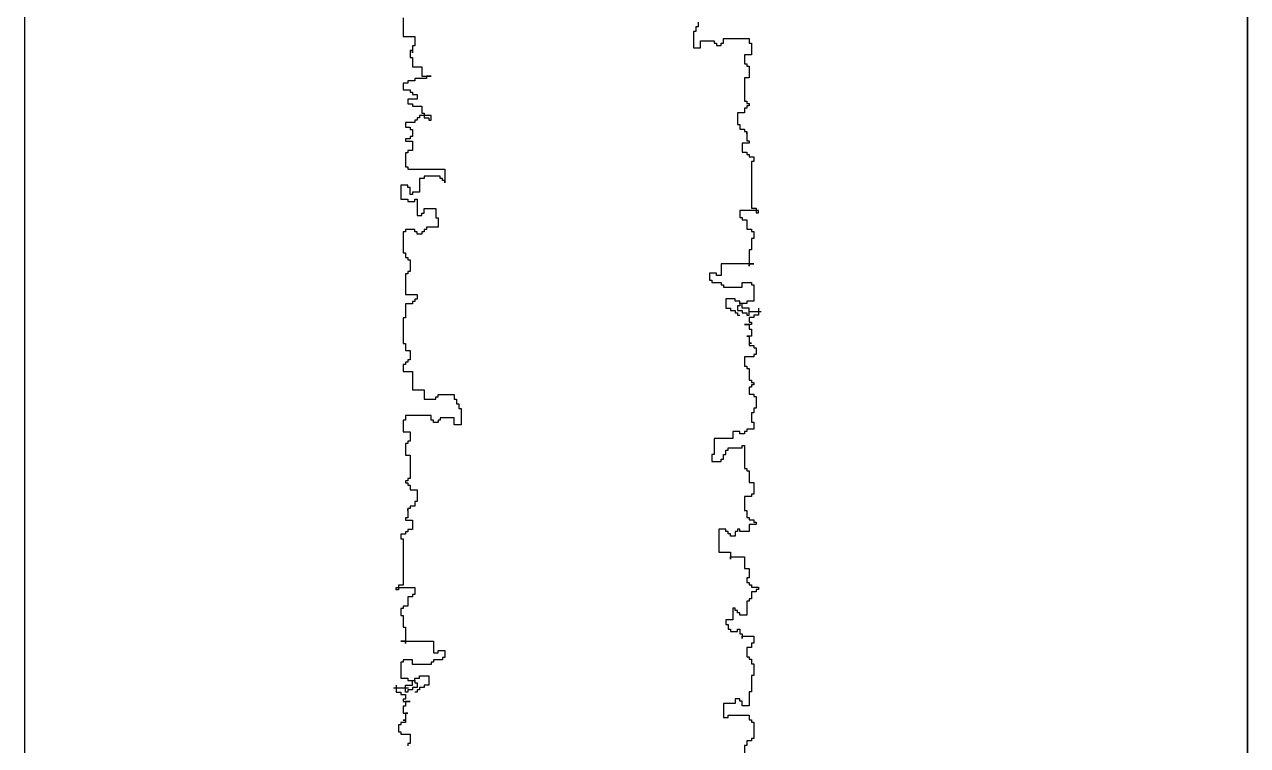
# Model space of a CAD drawing. Header units: inches. Extents: x 7658 to 73799, y 48 to 40262.
# Drawn here: x 71698 to 73799, y 2528 to 3768 of the extents above; entities that cross this region are included whole.
import ezdxf

# ---------------------------------------------------------------- set-up
doc = ezdxf.new("R2010")
doc.units = ezdxf.units.IN
doc.layers.add('www.cad-blocks.net', color=7, linetype='Continuous')

# ---------------------------------------------------------------- blocks, each defined once
blk = doc.blocks.new('A$C516926BB')
for p, q in [((60.3118, 38.5194), (60.3118, 0)), ((62.4121, 38.5194), (62.4121, 0))]:
    blk.add_line(p, q)
blk = doc.blocks.new('A$C686239C3')
at = {"linetype": 'Continuous'}
for p, q in [((0.0317, 2.5659), (0.0317, 2.534)), ((0.534, 2.5427), (0.53, 2.5427)), ((0.53, 2.5427), (0.53, 2.5147)), ((0.538, 2.5507), (0.534, 2.5507)), ((0.534, 2.5507), (0.534, 2.5427)), ((0.538, 2.5587), (0.538, 2.5507)), ((0.0317, 2.534), (0.0516, 2.534)), ((0.0516, 2.534), (0.0516, 2.518)), ((0.542, 2.5147), (0.542, 2.5267)), ((0.542, 2.5267), (0.5659, 2.5267)), ((0.5659, 2.5267), (0.5659, 2.5227)), ((0.5659, 2.5227), (0.5699, 2.5227)), ((0.5699, 2.5227), (0.5699, 2.5187)), ((0.5779, 2.5187), (0.5779, 2.5227)), ((0.5779, 2.5227), (0.5819, 2.5227)), ((0.5819, 2.5227), (0.5819, 2.5307)), ((0.5819, 2.5307), (0.6258, 2.5307)), ((0.6258, 2.5307), (0.6258, 2.5227)), ((0.6258, 2.5227), (0.6298, 2.5227)), ((0.6298, 2.5227), (0.6298, 2.5027)), ((0.0437, 2.51), (0.0437, 2.498)), ((0.0476, 2.51), (0.0437, 2.51)), ((0.0476, 2.518), (0.0476, 2.506)), ((0.0516, 2.518), (0.0476, 2.518)), ((0.0476, 2.506), (0.0476, 2.51)), ((0.53, 2.5147), (0.542, 2.5147)), ((0.5699, 2.5187), (0.5779, 2.5187)), ((0.6298, 2.5027), (0.6178, 2.5027)), ((0.6178, 2.5027), (0.6178, 2.4867)), ((0.0437, 2.498), (0.0476, 2.498)), ((0.0476, 2.498), (0.0476, 2.482)), ((0.0476, 2.482), (0.0636, 2.482)), ((0.0636, 2.482), (0.0636, 2.466)), ((0.6178, 2.4867), (0.6218, 2.4867)), ((0.6218, 2.4867), (0.6218, 2.4827)), ((0.6218, 2.4827), (0.6258, 2.4827)), ((0.6258, 2.4827), (0.6258, 2.4628)), ((0.0397, 2.458), (0.0397, 2.454)), ((0.0516, 2.458), (0.0397, 2.458)), ((0.0516, 2.462), (0.0516, 2.458)), ((0.0716, 2.462), (0.0516, 2.462)), ((0.0636, 2.466), (0.0796, 2.466)), ((0.0716, 2.466), (0.0716, 2.462)), ((0.0796, 2.466), (0.0716, 2.466)), ((0.6258, 2.4628), (0.6178, 2.4628)), ((0.6178, 2.4628), (0.6178, 2.4228)), ((0.0317, 2.454), (0.0317, 2.442)), ((0.0397, 2.454), (0.0317, 2.454)), ((0.0317, 2.442), (0.0437, 2.442)), ((0.0437, 2.442), (0.0437, 2.438)), ((0.0437, 2.438), (0.0476, 2.438)), ((0.0476, 2.438), (0.0476, 2.434)), ((0.0397, 2.426), (0.0397, 2.418)), ((0.0556, 2.426), (0.0397, 2.426)), ((0.0397, 2.418), (0.0476, 2.418)), ((0.0476, 2.434), (0.0556, 2.434)), ((0.0476, 2.418), (0.0476, 2.4141)), ((0.0556, 2.434), (0.0556, 2.426)), ((0.6178, 2.4228), (0.6218, 2.4228)), ((0.6218, 2.4228), (0.6218, 2.4188)), ((0.6218, 2.4188), (0.6258, 2.4188)), ((0.6258, 2.4188), (0.6258, 2.4148)), ((0.0476, 2.4141), (0.0636, 2.4141)), ((0.0596, 2.3981), (0.0596, 2.3941)), ((0.0796, 2.3981), (0.0596, 2.3981)), ((0.0636, 2.4141), (0.0636, 2.4021)), ((0.0636, 2.4021), (0.0676, 2.4021)), ((0.0676, 2.4021), (0.0676, 2.3941)), ((0.0796, 2.3901), (0.0796, 2.3981)), ((0.6178, 2.4028), (0.6058, 2.4028)), ((0.6058, 2.4028), (0.6058, 2.3828)), ((0.6218, 2.4108), (0.6178, 2.4108)), ((0.6178, 2.4108), (0.6178, 2.4028)), ((0.6258, 2.4148), (0.6218, 2.4148)), ((0.6218, 2.4148), (0.6218, 2.4108)), ((0.0357, 2.3861), (0.0357, 2.3781)), ((0.0516, 2.3861), (0.0357, 2.3861)), ((0.0357, 2.3781), (0.0437, 2.3781)), ((0.0437, 2.3781), (0.0437, 2.3741)), ((0.0437, 2.3741), (0.0476, 2.3741)), ((0.0476, 2.3741), (0.0476, 2.3621)), ((0.0516, 2.3901), (0.0516, 2.3861)), ((0.0556, 2.3901), (0.0516, 2.3901)), ((0.0556, 2.3941), (0.0556, 2.3901)), ((0.0596, 2.3941), (0.0556, 2.3941)), ((0.0676, 2.3941), (0.0756, 2.3941)), ((0.0756, 2.3941), (0.0756, 2.3901)), ((0.0756, 2.3901), (0.0796, 2.3901)), ((0.6058, 2.3828), (0.6098, 2.3828)), ((0.6098, 2.3828), (0.6098, 2.3748)), ((0.6098, 2.3748), (0.6178, 2.3748)), ((0.6178, 2.3748), (0.6178, 2.3708)), ((0.0357, 2.3581), (0.0357, 2.3541)), ((0.0437, 2.3581), (0.0357, 2.3581)), ((0.0357, 2.3541), (0.0476, 2.3541)), ((0.0437, 2.3621), (0.0437, 2.3581)), ((0.0476, 2.3621), (0.0437, 2.3621)), ((0.0476, 2.3541), (0.0476, 2.3381)), ((0.6178, 2.3708), (0.6218, 2.3708)), ((0.6218, 2.3708), (0.6218, 2.3668)), ((0.6218, 2.3668), (0.6218, 2.3708)), ((0.6218, 2.3708), (0.6218, 2.3548)), ((0.6218, 2.3548), (0.6258, 2.3548)), ((0.6258, 2.3548), (0.6258, 2.3508)), ((0.0357, 2.3341), (0.0357, 2.3101)), ((0.0397, 2.3341), (0.0357, 2.3341)), ((0.0397, 2.3381), (0.0397, 2.3341)), ((0.0476, 2.3381), (0.0397, 2.3381)), ((0.6258, 2.3508), (0.6138, 2.3508)), ((0.6138, 2.3508), (0.6138, 2.3349)), ((0.6138, 2.3349), (0.6218, 2.3349)), ((0.6218, 2.3349), (0.6218, 2.3309)), ((0.6218, 2.3309), (0.6258, 2.3309)), ((0.6258, 2.3309), (0.6258, 2.3269)), ((0.6258, 2.3269), (0.6337, 2.3269)), ((0.6337, 2.3189), (0.6298, 2.3189)), ((0.6298, 2.3189), (0.6298, 2.2389)), ((0.6337, 2.3269), (0.6337, 2.3189)), ((0.0357, 2.3101), (0.0397, 2.3101)), ((0.0397, 2.3101), (0.0397, 2.3061)), ((0.0397, 2.3061), (0.1035, 2.3061)), ((0.0596, 2.2901), (0.0596, 2.2662)), ((0.0676, 2.2901), (0.0596, 2.2901)), ((0.0676, 2.2941), (0.0676, 2.2901)), ((0.0955, 2.2941), (0.0676, 2.2941)), ((0.0955, 2.2901), (0.0955, 2.2941)), ((0.0995, 2.2901), (0.0955, 2.2901)), ((0.0995, 2.2862), (0.0995, 2.2901)), ((0.1035, 2.3061), (0.1035, 2.2822)), ((0.0277, 2.2782), (0.0277, 2.2542)), ((0.0397, 2.2782), (0.0277, 2.2782)), ((0.0397, 2.2742), (0.0397, 2.2782)), ((0.0437, 2.2742), (0.0397, 2.2742)), ((0.0437, 2.2622), (0.0437, 2.2742)), ((0.1035, 2.2862), (0.0995, 2.2862)), ((0.1035, 2.2822), (0.1035, 2.2862)), ((0.0277, 2.2542), (0.0397, 2.2542)), ((0.0397, 2.2542), (0.0397, 2.2502)), ((0.0397, 2.2502), (0.0516, 2.2502)), ((0.0476, 2.2622), (0.0437, 2.2622)), ((0.0476, 2.2662), (0.0476, 2.2622)), ((0.0596, 2.2662), (0.0476, 2.2662)), ((0.0516, 2.2542), (0.0556, 2.2542)), ((0.0516, 2.2502), (0.0516, 2.2542)), ((0.0556, 2.2542), (0.0556, 2.2262)), ((0.0636, 2.2302), (0.0676, 2.2302)), ((0.0636, 2.2262), (0.0636, 2.2302)), ((0.0676, 2.2382), (0.0875, 2.2382)), ((0.0676, 2.2302), (0.0676, 2.2382)), ((0.0875, 2.2382), (0.0875, 2.2222)), ((0.6417, 2.2349), (0.6098, 2.2349)), ((0.6098, 2.2349), (0.6098, 2.2229)), ((0.6298, 2.2389), (0.6377, 2.2389)), ((0.6377, 2.2389), (0.6377, 2.2309)), ((0.6377, 2.2309), (0.6417, 2.2309)), ((0.6417, 2.2309), (0.6417, 2.2349)), ((0.0556, 2.2262), (0.0636, 2.2262)), ((0.0716, 2.2062), (0.0716, 2.2022)), ((0.0915, 2.2062), (0.0716, 2.2062)), ((0.0875, 2.2222), (0.0915, 2.2222)), ((0.0915, 2.2222), (0.0915, 2.2062)), ((0.6098, 2.2229), (0.6138, 2.2229)), ((0.6138, 2.2229), (0.6138, 2.2189)), ((0.6138, 2.2189), (0.6218, 2.2189)), ((0.6218, 2.2189), (0.6218, 2.203)), ((0.0317, 2.1982), (0.0317, 2.1622)), ((0.0357, 2.1982), (0.0317, 2.1982)), ((0.0357, 2.2022), (0.0357, 2.1982)), ((0.0516, 2.2022), (0.0357, 2.2022)), ((0.0516, 2.1982), (0.0516, 2.2022)), ((0.0556, 2.1982), (0.0516, 2.1982)), ((0.0556, 2.1942), (0.0556, 2.1982)), ((0.0636, 2.1942), (0.0556, 2.1942)), ((0.0636, 2.1982), (0.0636, 2.1942)), ((0.0676, 2.1982), (0.0636, 2.1982)), ((0.0676, 2.2022), (0.0676, 2.1982)), ((0.0716, 2.2022), (0.0676, 2.2022)), ((0.6218, 2.203), (0.6298, 2.203)), ((0.6298, 2.203), (0.6298, 2.199)), ((0.6298, 2.199), (0.6337, 2.199)), ((0.6337, 2.187), (0.6298, 2.187)), ((0.6298, 2.187), (0.6298, 2.167)), ((0.6337, 2.199), (0.6337, 2.187)), ((0.6298, 2.167), (0.6258, 2.167)), ((0.6258, 2.167), (0.6258, 2.139)), ((0.0317, 2.1622), (0.0357, 2.1622)), ((0.0357, 2.1622), (0.0357, 2.1543)), ((0.0357, 2.1543), (0.0397, 2.1543)), ((0.0397, 2.1543), (0.0397, 2.1503)), ((0.0397, 2.1503), (0.0437, 2.1503)), ((0.0437, 2.1503), (0.0437, 2.1303)), ((0.6337, 2.143), (0.5779, 2.143)), ((0.5779, 2.143), (0.5779, 2.123)), ((0.6258, 2.139), (0.6258, 2.143)), ((0.6258, 2.143), (0.6337, 2.143)), ((0.0357, 2.1263), (0.0357, 2.0903)), ((0.0397, 2.1263), (0.0357, 2.1263)), ((0.0397, 2.1303), (0.0397, 2.1263)), ((0.0437, 2.1303), (0.0397, 2.1303)), ((0.5699, 2.127), (0.5579, 2.127)), ((0.5579, 2.127), (0.5579, 2.115)), ((0.5699, 2.123), (0.5699, 2.127)), ((0.5779, 2.123), (0.5699, 2.123)), ((0.5579, 2.115), (0.5619, 2.115)), ((0.5619, 2.115), (0.5619, 2.111)), ((0.5619, 2.111), (0.5779, 2.111)), ((0.5779, 2.111), (0.5779, 2.107)), ((0.5779, 2.107), (0.5819, 2.107)), ((0.5819, 2.107), (0.5819, 2.103)), ((0.5819, 2.103), (0.6138, 2.103)), ((0.6138, 2.103), (0.6138, 2.111)), ((0.6138, 2.111), (0.6298, 2.111)), ((0.6298, 2.111), (0.6298, 2.107)), ((0.6298, 2.107), (0.6337, 2.107)), ((0.6337, 2.107), (0.6337, 2.0791)), ((0.0357, 2.0903), (0.0556, 2.0903)), ((0.0516, 2.0823), (0.0516, 2.0783)), ((0.0556, 2.0823), (0.0516, 2.0823)), ((0.0556, 2.0903), (0.0556, 2.0823)), ((0.6018, 2.083), (0.5859, 2.083)), ((0.5859, 2.083), (0.5859, 2.0671)), ((0.6018, 2.0791), (0.6018, 2.083)), ((0.0357, 2.0743), (0.0357, 2.0503)), ((0.0476, 2.0743), (0.0357, 2.0743)), ((0.0476, 2.0783), (0.0476, 2.0743)), ((0.0516, 2.0783), (0.0476, 2.0783)), ((0.5859, 2.0671), (0.5938, 2.0671)), ((0.5938, 2.0671), (0.5938, 2.0631)), ((0.5938, 2.0631), (0.6018, 2.0631)), ((0.6098, 2.0791), (0.6018, 2.0791)), ((0.6018, 2.0631), (0.6018, 2.0591)), ((0.6018, 2.0591), (0.6058, 2.0591)), ((0.6098, 2.0711), (0.6058, 2.0711)), ((0.6058, 2.0711), (0.6058, 2.0631)), ((0.6058, 2.0631), (0.6138, 2.0631)), ((0.6058, 2.0591), (0.6058, 2.0551)), ((0.6098, 2.0751), (0.6098, 2.0791)), ((0.6218, 2.0751), (0.6098, 2.0751)), ((0.6098, 2.0751), (0.6098, 2.0711)), ((0.6138, 2.0751), (0.6098, 2.0751)), ((0.6138, 2.0671), (0.6138, 2.0751)), ((0.6258, 2.0671), (0.6138, 2.0671)), ((0.6138, 2.0631), (0.6138, 2.0591)), ((0.6138, 2.0591), (0.6218, 2.0591)), ((0.6337, 2.0791), (0.6218, 2.0791)), ((0.6218, 2.0791), (0.6218, 2.0751)), ((0.6218, 2.0591), (0.6218, 2.0551)), ((0.6258, 2.0551), (0.6258, 2.0671)), ((0.6258, 2.0611), (0.6465, 2.0611)), ((0.6417, 2.0671), (0.6417, 2.0551)), ((0.0317, 2.0503), (0.0317, 2.0064)), ((0.0357, 2.0503), (0.0317, 2.0503)), ((0.6058, 2.0551), (0.6098, 2.0551)), ((0.6178, 2.0391), (0.6258, 2.0391)), ((0.6298, 2.0391), (0.6178, 2.0391)), ((0.6218, 2.0551), (0.6258, 2.0551)), ((0.6258, 2.0511), (0.6258, 2.0431)), ((0.6337, 2.0511), (0.6258, 2.0511)), ((0.6258, 2.0431), (0.6298, 2.0431)), ((0.6258, 2.0391), (0.6258, 2.0311)), ((0.6298, 2.0431), (0.6298, 2.0391)), ((0.6337, 2.0551), (0.6337, 2.0511)), ((0.6417, 2.0551), (0.6337, 2.0551)), ((0.6218, 2.0191), (0.6258, 2.0191)), ((0.6298, 2.0191), (0.6218, 2.0191)), ((0.6258, 2.0311), (0.6298, 2.0311)), ((0.6258, 2.0191), (0.6258, 2.0071)), ((0.6298, 2.0311), (0.6298, 2.0191)), ((0.0317, 2.0064), (0.0357, 2.0064)), ((0.0357, 2.0064), (0.0357, 1.9944)), ((0.6258, 2.0071), (0.6258, 2.0031)), ((0.6298, 2.0071), (0.6258, 2.0071)), ((0.6258, 2.0071), (0.6298, 2.0071)), ((0.6258, 2.0031), (0.6337, 2.0031)), ((0.6337, 2.0031), (0.6337, 1.9991)), ((0.6337, 1.9991), (0.6377, 1.9991)), ((0.6377, 1.9991), (0.6377, 1.9871)), ((0.0357, 1.9944), (0.0437, 1.9944)), ((0.0357, 1.9744), (0.0357, 1.9704)), ((0.0397, 1.9744), (0.0357, 1.9744)), ((0.0397, 1.9784), (0.0397, 1.9744)), ((0.0437, 1.9784), (0.0397, 1.9784)), ((0.0437, 1.9944), (0.0437, 1.9784)), ((0.6178, 1.9831), (0.6178, 1.9671)), ((0.6337, 1.9831), (0.6178, 1.9831)), ((0.6337, 1.9871), (0.6337, 1.9831)), ((0.6377, 1.9871), (0.6337, 1.9871)), ((0.0317, 1.9704), (0.0317, 1.9584)), ((0.0357, 1.9704), (0.0317, 1.9704)), ((0.0317, 1.9584), (0.0476, 1.9584)), ((0.0476, 1.9584), (0.0476, 1.9264)), ((0.6178, 1.9671), (0.6218, 1.9671)), ((0.6218, 1.9671), (0.6218, 1.9631)), ((0.6218, 1.9631), (0.6258, 1.9631)), ((0.6258, 1.9631), (0.6258, 1.9432)), ((0.6258, 1.9432), (0.6298, 1.9432)), ((0.6298, 1.9432), (0.6298, 1.9392)), ((0.6298, 1.9392), (0.6337, 1.9392)), ((0.6298, 1.9352), (0.6298, 1.9312)), ((0.6337, 1.9352), (0.6298, 1.9352)), ((0.6337, 1.9392), (0.6337, 1.9352)), ((0.0476, 1.9264), (0.0676, 1.9264)), ((0.0676, 1.9264), (0.0676, 1.9104)), ((0.0875, 1.9144), (0.0915, 1.9144)), ((0.0875, 1.9104), (0.0875, 1.9144)), ((0.0915, 1.9184), (0.1195, 1.9184)), ((0.0915, 1.9144), (0.0915, 1.9184)), ((0.1195, 1.9184), (0.1195, 1.9104)), ((0.6258, 1.9312), (0.6258, 1.9192)), ((0.6298, 1.9312), (0.6258, 1.9312)), ((0.6258, 1.9192), (0.6337, 1.9192)), ((0.6337, 1.9192), (0.6337, 1.9152)), ((0.6337, 1.9152), (0.6377, 1.9152)), ((0.6377, 1.9152), (0.6377, 1.8952)), ((0.0676, 1.9104), (0.0875, 1.9104)), ((0.1195, 1.9104), (0.1235, 1.9104)), ((0.1235, 1.9104), (0.1235, 1.9024)), ((0.1235, 1.9024), (0.1274, 1.9024)), ((0.1274, 1.9024), (0.1274, 1.8945)), ((0.1274, 1.8945), (0.1314, 1.8945)), ((0.1314, 1.8945), (0.1314, 1.8665)), ((0.6337, 1.8952), (0.6337, 1.8872)), ((0.6377, 1.8952), (0.6337, 1.8952)), ((0.0317, 1.8745), (0.0317, 1.8545)), ((0.0357, 1.8745), (0.0317, 1.8745)), ((0.0357, 1.8825), (0.0357, 1.8745)), ((0.0796, 1.8825), (0.0357, 1.8825)), ((0.0796, 1.8745), (0.0796, 1.8825)), ((0.0836, 1.8745), (0.0796, 1.8745)), ((0.0836, 1.8705), (0.0836, 1.8745)), ((0.0915, 1.8705), (0.0836, 1.8705)), ((0.0915, 1.8745), (0.0915, 1.8705)), ((0.0955, 1.8745), (0.0915, 1.8745)), ((0.0955, 1.8785), (0.0955, 1.8745)), ((0.1195, 1.8785), (0.0955, 1.8785)), ((0.1195, 1.8665), (0.1195, 1.8785)), ((0.6298, 1.8872), (0.6298, 1.8712)), ((0.6337, 1.8872), (0.6298, 1.8872)), ((0.6298, 1.8712), (0.6337, 1.8712)), ((0.6337, 1.8712), (0.6337, 1.8592)), ((0.0317, 1.8545), (0.0437, 1.8545)), ((0.0437, 1.8545), (0.0437, 1.8385)), ((0.1314, 1.8665), (0.1195, 1.8665)), ((0.5978, 1.8552), (0.5978, 1.8432)), ((0.6098, 1.8552), (0.5978, 1.8552)), ((0.6098, 1.8512), (0.6098, 1.8552)), ((0.6178, 1.8512), (0.6098, 1.8512)), ((0.6178, 1.8552), (0.6178, 1.8512)), ((0.6218, 1.8552), (0.6178, 1.8552)), ((0.6218, 1.8592), (0.6218, 1.8552)), ((0.6337, 1.8592), (0.6218, 1.8592)), ((0.0357, 1.8345), (0.0357, 1.8145)), ((0.0397, 1.8345), (0.0357, 1.8345)), ((0.0397, 1.8385), (0.0397, 1.8345)), ((0.0437, 1.8385), (0.0397, 1.8385)), ((0.5659, 1.8432), (0.5659, 1.8153)), ((0.5978, 1.8432), (0.5659, 1.8432)), ((0.6138, 1.8312), (0.6178, 1.8312)), ((0.6138, 1.8272), (0.6138, 1.8312)), ((0.6178, 1.8312), (0.6178, 1.7913)), ((0.0357, 1.8145), (0.0437, 1.8145)), ((0.0437, 1.8145), (0.0437, 1.7745)), ((0.5619, 1.8153), (0.5619, 1.8033)), ((0.5659, 1.8153), (0.5619, 1.8153)), ((0.5779, 1.8073), (0.5819, 1.8073)), ((0.5779, 1.8033), (0.5779, 1.8073)), ((0.5819, 1.8153), (0.5859, 1.8153)), ((0.5819, 1.8073), (0.5819, 1.8153)), ((0.5859, 1.8232), (0.5899, 1.8232)), ((0.5859, 1.8153), (0.5859, 1.8232)), ((0.5899, 1.8272), (0.6138, 1.8272)), ((0.5899, 1.8232), (0.5899, 1.8272)), ((0.5619, 1.8033), (0.5779, 1.8033)), ((0.6178, 1.7913), (0.6218, 1.7913)), ((0.6218, 1.7913), (0.6218, 1.7873)), ((0.6218, 1.7873), (0.6258, 1.7873)), ((0.6258, 1.7873), (0.6258, 1.7673)), ((0.0357, 1.7705), (0.0357, 1.7666)), ((0.0397, 1.7705), (0.0357, 1.7705)), ((0.0357, 1.7666), (0.0397, 1.7666)), ((0.0397, 1.7745), (0.0397, 1.7705)), ((0.0437, 1.7745), (0.0397, 1.7745)), ((0.0397, 1.7666), (0.0397, 1.7626)), ((0.6258, 1.7673), (0.6337, 1.7673)), ((0.6337, 1.7673), (0.6337, 1.7473)), ((0.0397, 1.7626), (0.0437, 1.7626)), ((0.0437, 1.7626), (0.0437, 1.7546)), ((0.0437, 1.7546), (0.0556, 1.7546)), ((0.0556, 1.7546), (0.0556, 1.7346)), ((0.6178, 1.7433), (0.6178, 1.7193)), ((0.6298, 1.7433), (0.6178, 1.7433)), ((0.6298, 1.7473), (0.6298, 1.7433)), ((0.6337, 1.7473), (0.6298, 1.7473)), ((0.0397, 1.7226), (0.0397, 1.7066)), ((0.0397, 1.7186), (0.0397, 1.7226)), ((0.0397, 1.7226), (0.0397, 1.7186)), ((0.0437, 1.7226), (0.0397, 1.7226)), ((0.0437, 1.7266), (0.0437, 1.7226)), ((0.0516, 1.7266), (0.0437, 1.7266)), ((0.0516, 1.7346), (0.0516, 1.7266)), ((0.0556, 1.7346), (0.0516, 1.7346)), ((0.0357, 1.7066), (0.0357, 1.7026)), ((0.0397, 1.7066), (0.0357, 1.7066)), ((0.0357, 1.7026), (0.0476, 1.7026)), ((0.0476, 1.7026), (0.0476, 1.6866)), ((0.6178, 1.7193), (0.6218, 1.7193)), ((0.6218, 1.7193), (0.6218, 1.7073)), ((0.6218, 1.7073), (0.6258, 1.7073)), ((0.6258, 1.7073), (0.6258, 1.7033)), ((0.6258, 1.7033), (0.6337, 1.7033)), ((0.6337, 1.7033), (0.6337, 1.6993)), ((0.0357, 1.6826), (0.0357, 1.6786)), ((0.0397, 1.6826), (0.0357, 1.6826)), ((0.0397, 1.6866), (0.0397, 1.6826)), ((0.0476, 1.6866), (0.0397, 1.6866)), ((0.5739, 1.6874), (0.5739, 1.6474)), ((0.5859, 1.6874), (0.5739, 1.6874)), ((0.5859, 1.6834), (0.5859, 1.6874)), ((0.5899, 1.6834), (0.5859, 1.6834)), ((0.5899, 1.6794), (0.5899, 1.6834)), ((0.6018, 1.6834), (0.6018, 1.6754)), ((0.6058, 1.6834), (0.6018, 1.6834)), ((0.6058, 1.6874), (0.6058, 1.6834)), ((0.6098, 1.6874), (0.6058, 1.6874)), ((0.6098, 1.6834), (0.6098, 1.6874)), ((0.6258, 1.6834), (0.6098, 1.6834)), ((0.6258, 1.6953), (0.6258, 1.6834)), ((0.6377, 1.6953), (0.6258, 1.6953)), ((0.6337, 1.6993), (0.6377, 1.6993)), ((0.6377, 1.6993), (0.6377, 1.6953)), ((0.0277, 1.6786), (0.0277, 1.6706)), ((0.0357, 1.6786), (0.0277, 1.6786)), ((0.0277, 1.6706), (0.0317, 1.6706)), ((0.0317, 1.6706), (0.0317, 1.5907)), ((0.5938, 1.6794), (0.5899, 1.6794)), ((0.5938, 1.6754), (0.5938, 1.6794)), ((0.6018, 1.6754), (0.5938, 1.6754)), ((0.5739, 1.6474), (0.5938, 1.6474)), ((0.5938, 1.6474), (0.5938, 1.6354)), ((0.5938, 1.6394), (0.6178, 1.6394)), ((0.5938, 1.6354), (0.5938, 1.6394)), ((0.6178, 1.6394), (0.6178, 1.6194)), ((0.6178, 1.6194), (0.6258, 1.6194)), ((0.6258, 1.6194), (0.6258, 1.6034)), ((0.6218, 1.6034), (0.6218, 1.5954)), ((0.6258, 1.6034), (0.6218, 1.6034)), ((0.0197, 1.5867), (0.0516, 1.5867)), ((0.0197, 1.5827), (0.0197, 1.5867)), ((0.0237, 1.5827), (0.0197, 1.5827)), ((0.0237, 1.5907), (0.0237, 1.5827)), ((0.0317, 1.5907), (0.0237, 1.5907)), ((0.0516, 1.5867), (0.0516, 1.5747)), ((0.6218, 1.5954), (0.6258, 1.5954)), ((0.6258, 1.5954), (0.6258, 1.5914)), ((0.6258, 1.5914), (0.6298, 1.5914)), ((0.6298, 1.5914), (0.6298, 1.5874)), ((0.6298, 1.5874), (0.6417, 1.5874)), ((0.6298, 1.5794), (0.6298, 1.5674)), ((0.6377, 1.5794), (0.6298, 1.5794)), ((0.6377, 1.5834), (0.6377, 1.5794)), ((0.6417, 1.5834), (0.6377, 1.5834)), ((0.6417, 1.5874), (0.6417, 1.5834)), ((0.0317, 1.5547), (0.0317, 1.5507)), ((0.0397, 1.5547), (0.0317, 1.5547)), ((0.0397, 1.5707), (0.0397, 1.5547)), ((0.0476, 1.5707), (0.0397, 1.5707)), ((0.0476, 1.5747), (0.0476, 1.5707)), ((0.0516, 1.5747), (0.0476, 1.5747)), ((0.6218, 1.5634), (0.6218, 1.5395)), ((0.6258, 1.5634), (0.6218, 1.5634)), ((0.6258, 1.5674), (0.6258, 1.5634)), ((0.6298, 1.5674), (0.6258, 1.5674)), ((0.0277, 1.5507), (0.0277, 1.5387)), ((0.0317, 1.5507), (0.0277, 1.5507)), ((0.0277, 1.5387), (0.0317, 1.5387)), ((0.0317, 1.5387), (0.0317, 1.5187)), ((0.5978, 1.5515), (0.5978, 1.5315)), ((0.6018, 1.5515), (0.5978, 1.5515)), ((0.6018, 1.5475), (0.6018, 1.5515)), ((0.6058, 1.5475), (0.6018, 1.5475)), ((0.6058, 1.5435), (0.6058, 1.5475)), ((0.6098, 1.5435), (0.6058, 1.5435)), ((0.6098, 1.5395), (0.6098, 1.5435)), ((0.6218, 1.5395), (0.6098, 1.5395)), ((0.0317, 1.5187), (0.0357, 1.5187)), ((0.0357, 1.5187), (0.0357, 1.4908)), ((0.5859, 1.5315), (0.5859, 1.5235)), ((0.5978, 1.5315), (0.5859, 1.5315)), ((0.5859, 1.5235), (0.5899, 1.5235)), ((0.5899, 1.5235), (0.5899, 1.5155)), ((0.5899, 1.5155), (0.5938, 1.5155)), ((0.5938, 1.5155), (0.5938, 1.5115)), ((0.6058, 1.5155), (0.6098, 1.5155)), ((0.6058, 1.5115), (0.6058, 1.5155)), ((0.6098, 1.5155), (0.6098, 1.5075)), ((0.0277, 1.4948), (0.0836, 1.4948)), ((0.0357, 1.4948), (0.0277, 1.4948)), ((0.0357, 1.4908), (0.0357, 1.4948)), ((0.0836, 1.4948), (0.0836, 1.4748)), ((0.5938, 1.5115), (0.6058, 1.5115)), ((0.6098, 1.5075), (0.6138, 1.5075)), ((0.6138, 1.5075), (0.6138, 1.4995)), ((0.6138, 1.5035), (0.6337, 1.5035)), ((0.6138, 1.4995), (0.6138, 1.5035)), ((0.6298, 1.4915), (0.6298, 1.4835)), ((0.6337, 1.4915), (0.6298, 1.4915)), ((0.6337, 1.5035), (0.6337, 1.4915)), ((0.0836, 1.4748), (0.0915, 1.4748)), ((0.0915, 1.4788), (0.1035, 1.4788)), ((0.0915, 1.4748), (0.0915, 1.4788)), ((0.1035, 1.4788), (0.1035, 1.4668)), ((0.6218, 1.4835), (0.6218, 1.4675)), ((0.6298, 1.4835), (0.6218, 1.4835)), ((0.0277, 1.4588), (0.0277, 1.4308)), ((0.0317, 1.4588), (0.0277, 1.4588)), ((0.0317, 1.4628), (0.0317, 1.4588)), ((0.0476, 1.4628), (0.0317, 1.4628)), ((0.0476, 1.4548), (0.0476, 1.4628)), ((0.0796, 1.4548), (0.0476, 1.4548)), ((0.0796, 1.4588), (0.0796, 1.4548)), ((0.0836, 1.4588), (0.0796, 1.4588)), ((0.0836, 1.4628), (0.0836, 1.4588)), ((0.0995, 1.4628), (0.0836, 1.4628)), ((0.0995, 1.4668), (0.0995, 1.4628)), ((0.1035, 1.4668), (0.0995, 1.4668)), ((0.6218, 1.4675), (0.6258, 1.4675)), ((0.6258, 1.4675), (0.6258, 1.4635)), ((0.6258, 1.4635), (0.6298, 1.4635)), ((0.6298, 1.4635), (0.6298, 1.4555)), ((0.6298, 1.4555), (0.6337, 1.4555)), ((0.6337, 1.4555), (0.6337, 1.4355)), ((0.0277, 1.4308), (0.0397, 1.4308)), ((0.0397, 1.4308), (0.0397, 1.4268)), ((0.0516, 1.4308), (0.0596, 1.4308)), ((0.0516, 1.4268), (0.0516, 1.4308)), ((0.0596, 1.4348), (0.0756, 1.4348)), ((0.0596, 1.4308), (0.0596, 1.4348)), ((0.0756, 1.4348), (0.0756, 1.4188)), ((0.6298, 1.4355), (0.6298, 1.4076)), ((0.6337, 1.4355), (0.6298, 1.4355)), ((0.0148, 1.4143), (0.0411, 1.4143)), ((0.0197, 1.4188), (0.0197, 1.4068)), ((0.0357, 1.4188), (0.0476, 1.4188)), ((0.0357, 1.4068), (0.0357, 1.4188)), ((0.0397, 1.4268), (0.0516, 1.4268)), ((0.0397, 1.4108), (0.0397, 1.4068)), ((0.0476, 1.4108), (0.0397, 1.4108)), ((0.0476, 1.4268), (0.0516, 1.4268)), ((0.0476, 1.4188), (0.0476, 1.4268)), ((0.0476, 1.4148), (0.0476, 1.4108)), ((0.0556, 1.4148), (0.0476, 1.4148)), ((0.0516, 1.4268), (0.0516, 1.4228)), ((0.0516, 1.4228), (0.0556, 1.4228)), ((0.0556, 1.4228), (0.0556, 1.4148)), ((0.0556, 1.4108), (0.0556, 1.4068)), ((0.0596, 1.4108), (0.0556, 1.4108)), ((0.0596, 1.4148), (0.0596, 1.4108)), ((0.0676, 1.4148), (0.0596, 1.4148)), ((0.0676, 1.4188), (0.0676, 1.4148)), ((0.0756, 1.4188), (0.0676, 1.4188)), ((0.6258, 1.4076), (0.6258, 1.3836)), ((0.6298, 1.4076), (0.6258, 1.4076)), ((0.0197, 1.4068), (0.0277, 1.4068)), ((0.0277, 1.4068), (0.0277, 1.4028)), ((0.0277, 1.4028), (0.0357, 1.4028)), ((0.0357, 1.3948), (0.0317, 1.3948)), ((0.0317, 1.3948), (0.0317, 1.3908)), ((0.0317, 1.3908), (0.0437, 1.3908)), ((0.0397, 1.4068), (0.0357, 1.4068)), ((0.0357, 1.4028), (0.0357, 1.3948)), ((0.0437, 1.3908), (0.0357, 1.3908)), ((0.0357, 1.3908), (0.0357, 1.3828)), ((0.0556, 1.4068), (0.0516, 1.4068)), ((0.5819, 1.3876), (0.5819, 1.3636)), ((0.6018, 1.3876), (0.5819, 1.3876)), ((0.6018, 1.3956), (0.6018, 1.3876)), ((0.6098, 1.3956), (0.6018, 1.3956)), ((0.6098, 1.3916), (0.6098, 1.3956)), ((0.6138, 1.3916), (0.6098, 1.3916)), ((0.6138, 1.3836), (0.6138, 1.3916)), ((0.0357, 1.3828), (0.0317, 1.3828)), ((0.0317, 1.3828), (0.0317, 1.3709)), ((0.0317, 1.3709), (0.0397, 1.3709)), ((0.0397, 1.3709), (0.0357, 1.3709)), ((0.0357, 1.3709), (0.0357, 1.3589)), ((0.5899, 1.3676), (0.6258, 1.3676)), ((0.5899, 1.3636), (0.5899, 1.3676)), ((0.6258, 1.3836), (0.6138, 1.3836)), ((0.6258, 1.3676), (0.6258, 1.3596)), ((0.0277, 1.3509), (0.0237, 1.3509)), ((0.0237, 1.3509), (0.0237, 1.3389)), ((0.0357, 1.3549), (0.0277, 1.3549)), ((0.0277, 1.3549), (0.0277, 1.3509)), ((0.0357, 1.3589), (0.0317, 1.3589)), ((0.0317, 1.3589), (0.0357, 1.3589)), ((0.0357, 1.3589), (0.0357, 1.3549)), ((0.5819, 1.3636), (0.5899, 1.3636)), ((0.6258, 1.3596), (0.6298, 1.3596)), ((0.6298, 1.3596), (0.6298, 1.3556)), ((0.6298, 1.3556), (0.6337, 1.3556)), ((0.6337, 1.3556), (0.6337, 1.3276)), ((0.0237, 1.3389), (0.0277, 1.3389)), ((0.0277, 1.3389), (0.0277, 1.3349)), ((0.0277, 1.3349), (0.0437, 1.3349)), ((0.0437, 1.3349), (0.0437, 1.3189)), ((0.6218, 1.3236), (0.6218, 1.3156)), ((0.6298, 1.3236), (0.6218, 1.3236)), ((0.6298, 1.3276), (0.6298, 1.3236)), ((0.6337, 1.3276), (0.6298, 1.3276)), ((0.0437, 1.3189), (0.0397, 1.3189)), ((0.0397, 1.3189), (0.0397, 1.3149)), ((0.6178, 1.3156), (0.6178, 1.2917)), ((0.6218, 1.3156), (0.6178, 1.3156))]:
    blk.add_line(p, q, dxfattribs=at)
blk = doc.blocks.new('format')
at = {"layer": 'www.cad-blocks.net', "color": 155, "true_color": 0x546d8e}
blk.add_line((73798.8, 48.2), (73798.8, 40261.7), dxfattribs=at)

msp = doc.modelspace()

# ---------------------------------------------------------------- block references
msp.add_blockref('format', (0, 0))
at = {"xscale": 1000, "yscale": 1000, "zscale": 1000}
msp.add_blockref('A$C686239C3', (72317.1, 1212.9), dxfattribs=at)
at = {"layer": 'www.cad-blocks.net', "color": 155, "true_color": 0x546d8e, "xscale": 1000, "yscale": 1000, "zscale": 1000}
msp.add_blockref('A$C516926BB', (11386.7, 694.4), dxfattribs=at)

doc.saveas('drawing.dxf')
